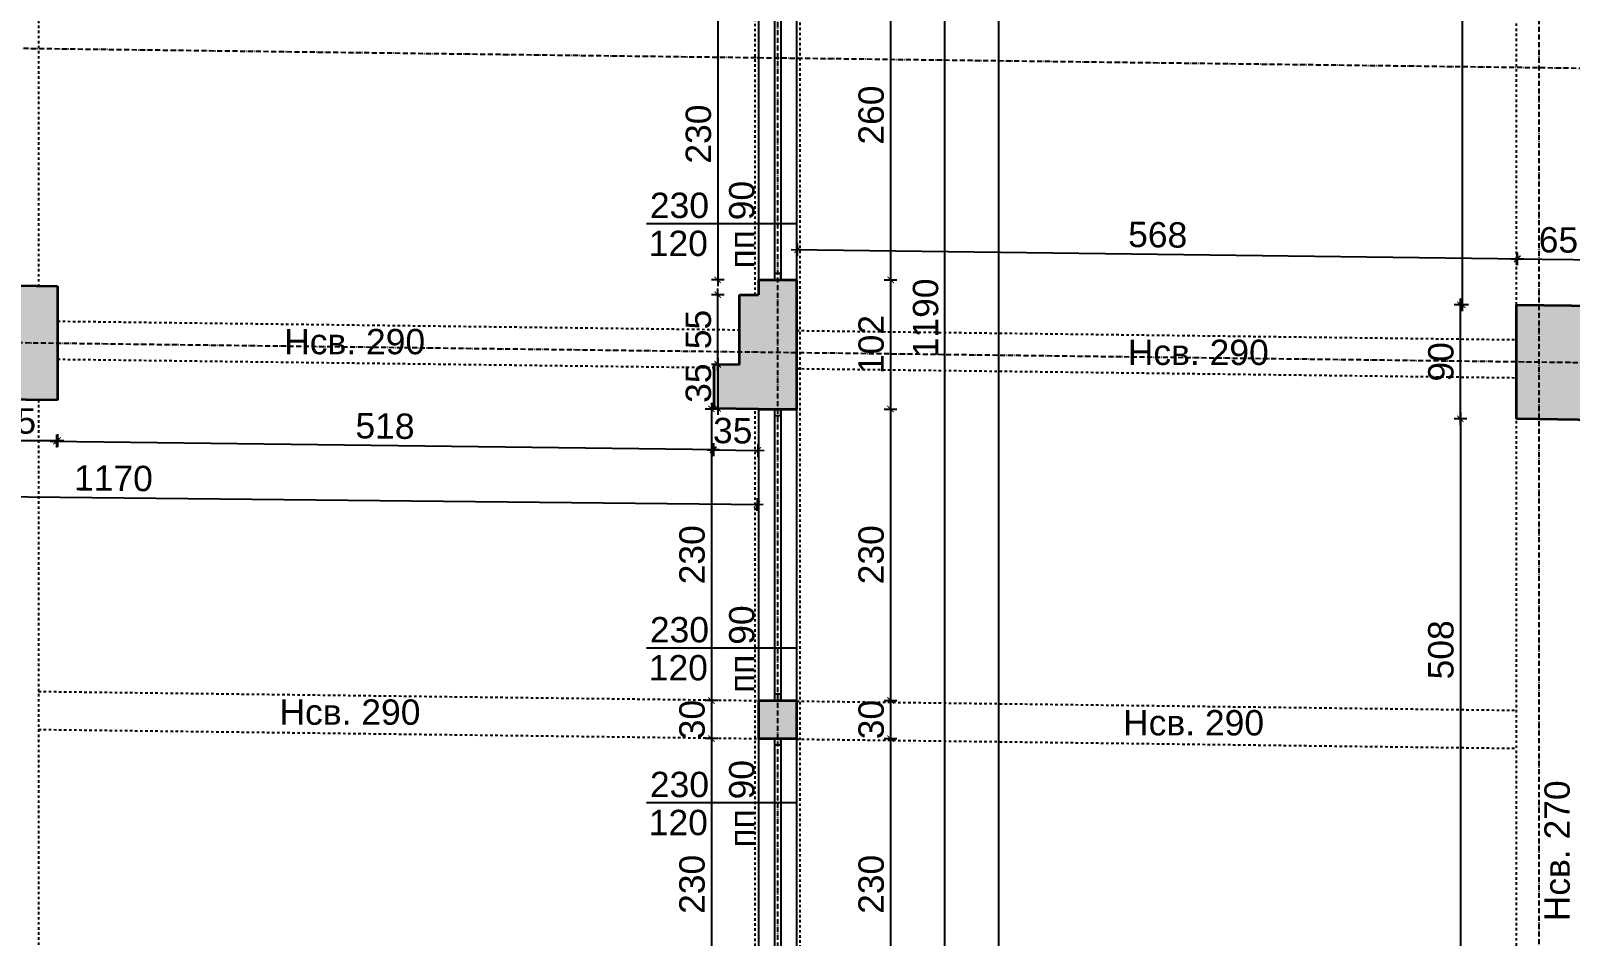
# Model space of a CAD drawing. Header units: inches. Extents: x -72385 to 39588, y -6525 to 66685.
# Drawn here: x -44743 to -43530, y 29345 to 30060 of the extents above; entities that cross this region are included whole.
import ezdxf

# ---------------------------------------------------------------- set-up
doc = ezdxf.new("R2010")
doc.units = ezdxf.units.IN
doc.header["$MEASUREMENT"] = 0
doc.linetypes.add('DashDot', pattern=[0.6, 0.4, -0.1, 0, -0.1])
doc.linetypes.add('Hidden', pattern=[0.4, 0.2, -0.2])
for name, color, linetype, lineweight in [('Изгледни линии', 253, 'Continuous', 25), ('Линия на разрез', 252, 'DashDot', 25), ('Надписи Hсв', 252, 'Continuous', 25), ('Надписи коти вътрешни', 252, 'Continuous', 25), ('Надписи прозорци', 252, 'Continuous', 25), ('Оси', 252, 'DashDot', 25), ('Прозорци', 251, 'Continuous', 25), ('Пунктир', 253, 'Hidden', 25), ('Разрезни линии', 7, 'Continuous', 35), ('Щрих стени', 254, 'Continuous', 25)]:
    doc.layers.add(name, color=color, linetype=linetype, lineweight=lineweight)
doc.styles.add('Arial Regular', font='arial.ttf')
doc.styles.get("Standard").update_dxf_attribs({"font": 'arial.ttf'})
doc.dimstyles.new('Annotative', dxfattribs={"dimscale": 0, "dimtxt": 20, "dimasz": 5, "dimexe": 5, "dimexo": 5, "dimgap": 5, "dimtad": 1, "dimdec": 0, "dimzin": 0, "dimdsep": 46, "dimtxsty": 'Standard', "dimblk": 'ARCHTICK', "dimcen": 5, "dimdle": 5, "dimadec": 0, "dimazin": 0, "dimtfac": 1, "dimtdec": 0, "dimtofl": 0, "dimtmove": 0, "dimatfit": 3, "dimldrblk": 'ARCHTICK', "dimfxl": 5, "dimfxlon": 1, "dimtolj": 1, "dimtzin": 0, "dimarcsym": 1})

# ---------------------------------------------------------------- blocks, each defined once
blk = doc.blocks.new('_ArchTick')
at = {"color": 0, "linetype": 'ByBlock', "const_width": 0.15}
blk.add_lwpolyline([(-0.5, -0.5), (0.5, 0.5)], dxfattribs=at)
blk = doc.blocks.new('*D297')
at = {"layer": 'Defpoints', "color": 0, "ltscale": 50, "transparency": 16777216}
for p in [(-44787.3, 29769.2), (-44722.3, 29768.4), (-44722.3, 29736.6)]:
    blk.add_point(p, dxfattribs=at)
at = {"layer": 'Надписи коти вътрешни', "color": 0, "lineweight": -2, "ltscale": 50, "transparency": 16777216}
for p, q in [((-44792.3, 29736.6), (-44717.3, 29736.6)), ((-44787.3, 29741.6), (-44787.3, 29731.6)), ((-44722.3, 29741.6), (-44722.3, 29731.6))]:
    blk.add_line(p, q, dxfattribs=at)
at = {"layer": 'Надписи коти вътрешни', "color": 0, "lineweight": -2, "ltscale": 50, "transparency": 16777216, "xscale": 5, "yscale": 5, "zscale": 5, "rotation": 180}
blk.add_blockref('_ArchTick', (-44787.3, 29736.6), dxfattribs=at)
at = {"layer": 'Надписи коти вътрешни', "color": 0, "lineweight": -2, "ltscale": 50, "transparency": 16777216, "xscale": 5, "yscale": 5, "zscale": 5}
blk.add_blockref('_ArchTick', (-44722.3, 29736.6), dxfattribs=at)
at = {"layer": 'Надписи коти вътрешни', "color": 0, "ltscale": 50, "transparency": 16777216, "insert": (-44754.8, 29751.8), "char_height": 20, "attachment_point": 5}
blk.add_mtext('\\A1;65', dxfattribs=at)
blk = doc.blocks.new('*D298')
at = {"layer": 'Defpoints', "color": 0, "ltscale": 50, "transparency": 16777216}
for p in [(-44722.3, 29800.7), (-44204.8, 29794.1), (-44205.7, 29729.4)]:
    blk.add_point(p, dxfattribs=at)
at = {"layer": 'Надписи коти вътрешни', "color": 0, "lineweight": -2, "ltscale": 50, "transparency": 16777216}
for p, q in [((-44728.2, 29736.1), (-44200.7, 29729.4)), ((-44723.1, 29741), (-44723.2, 29731)), ((-44205.6, 29734.4), (-44205.7, 29724.4))]:
    blk.add_line(p, q, dxfattribs=at)
at = {"layer": 'Надписи коти вътрешни', "color": 0, "lineweight": -2, "ltscale": 50, "transparency": 16777216, "xscale": 5, "yscale": 5, "zscale": 5}
for p, rotation in [((-44723.2, 29736), 179.2706286525476), ((-44205.7, 29729.4), 359.2706286525476)]:
    blk.add_blockref('_ArchTick', p, dxfattribs=dict(at, rotation=rotation))
at = {"layer": 'Надписи коти вътрешни', "color": 0, "ltscale": 50, "transparency": 16777216, "insert": (-44464.2, 29747.9), "char_height": 20, "attachment_point": 5, "rotation": 359.2706}
blk.add_mtext('\\A1;518', dxfattribs=at)
blk = doc.blocks.new('*D299')
at = {"layer": 'Defpoints', "color": 0, "ltscale": 50, "transparency": 16777216}
for p in [(-44204.8, 29761.8), (-44169.8, 29761.4), (-44170.3, 29728.8)]:
    blk.add_point(p, dxfattribs=at)
at = {"layer": 'Надписи коти вътрешни', "color": 0, "lineweight": -2, "ltscale": 50, "transparency": 16777216}
for p, q in [((-44205.2, 29734.2), (-44205.3, 29724.2)), ((-44170.2, 29733.8), (-44170.3, 29723.8)), ((-44210.3, 29729.3), (-44165.3, 29728.7))]:
    blk.add_line(p, q, dxfattribs=at)
at = {"layer": 'Надписи коти вътрешни', "color": 0, "lineweight": -2, "ltscale": 50, "transparency": 16777216, "xscale": 5, "yscale": 5, "zscale": 5}
for p, rotation in [((-44205.3, 29729.2), 179.2706286525465), ((-44170.3, 29728.8), 359.2706286525466)]:
    blk.add_blockref('_ArchTick', p, dxfattribs=dict(at, rotation=rotation))
at = {"layer": 'Надписи коти вътрешни', "color": 0, "ltscale": 50, "transparency": 16777216, "insert": (-44190.1, 29744.2), "char_height": 20, "attachment_point": 5, "rotation": 359.2706}
blk.add_mtext('\\A1;35', dxfattribs=at)
blk = doc.blocks.new('*D309')
at = {"layer": 'Defpoints', "color": 0, "ltscale": 50, "transparency": 16777216}
for p in [(-44169.8, 30093.3), (-44201.9, 29863.3), (-44169.8, 29863.3)]:
    blk.add_point(p, dxfattribs=at)
at = {"layer": 'Надписи коти вътрешни', "color": 0, "lineweight": -2, "ltscale": 50, "transparency": 16777216}
for p, q in [((-44201.9, 30098.3), (-44201.9, 29858.3)), ((-44196.9, 30093.3), (-44206.9, 30093.3)), ((-44196.9, 29863.3), (-44206.9, 29863.3))]:
    blk.add_line(p, q, dxfattribs=at)
at = {"layer": 'Надписи коти вътрешни', "color": 0, "lineweight": -2, "ltscale": 50, "transparency": 16777216, "xscale": 5, "yscale": 5, "zscale": 5}
for p, rotation in [((-44201.9, 30093.3), 90), ((-44201.9, 29863.3), 270)]:
    blk.add_blockref('_ArchTick', p, dxfattribs=dict(at, rotation=rotation))
at = {"layer": 'Надписи коти вътрешни', "color": 0, "ltscale": 50, "transparency": 16777216, "insert": (-44217.1, 29978.3), "char_height": 20, "attachment_point": 5, "rotation": 90}
blk.add_mtext('\\A1;230', dxfattribs=at)
blk = doc.blocks.new('*D310')
at = {"layer": 'Defpoints', "color": 0, "ltscale": 50, "transparency": 16777216}
for p in [(-44201.9, 29851.6), (-44184.8, 29851.6), (-44184.8, 29796.5)]:
    blk.add_point(p, dxfattribs=at)
at = {"layer": 'Надписи коти вътрешни', "color": 0, "lineweight": -2, "ltscale": 50, "transparency": 16777216}
for p, q in [((-44201.9, 29791.5), (-44201.9, 29856.6)), ((-44196.9, 29851.6), (-44206.9, 29851.6)), ((-44196.9, 29796.5), (-44206.9, 29796.5))]:
    blk.add_line(p, q, dxfattribs=at)
at = {"layer": 'Надписи коти вътрешни', "color": 0, "lineweight": -2, "ltscale": 50, "transparency": 16777216, "xscale": 5, "yscale": 5, "zscale": 5}
for p, rotation in [((-44201.9, 29851.6), 90), ((-44201.9, 29796.5), 270)]:
    blk.add_blockref('_ArchTick', p, dxfattribs=dict(at, rotation=rotation))
at = {"layer": 'Надписи коти вътрешни', "color": 0, "ltscale": 50, "transparency": 16777216, "insert": (-44217.1, 29824.1), "char_height": 20, "attachment_point": 5, "rotation": 90}
blk.add_mtext('\\A1;55', dxfattribs=at)
blk = doc.blocks.new('*D311')
at = {"layer": 'Defpoints', "color": 0, "ltscale": 50, "transparency": 16777216}
for p in [(-44204.8, 29796.8), (-44204.8, 29761.8), (-44201.9, 29761.8)]:
    blk.add_point(p, dxfattribs=at)
at = {"layer": 'Надписи коти вътрешни', "color": 0, "lineweight": -2, "ltscale": 50, "transparency": 16777216}
for p, q in [((-44201.9, 29801.8), (-44201.9, 29756.8)), ((-44201.9, 29796.8), (-44196.9, 29796.8)), ((-44201.9, 29761.8), (-44196.9, 29761.8))]:
    blk.add_line(p, q, dxfattribs=at)
at = {"layer": 'Надписи коти вътрешни', "color": 0, "lineweight": -2, "ltscale": 50, "transparency": 16777216, "xscale": 5, "yscale": 5, "zscale": 5}
for p, rotation in [((-44201.9, 29796.8), 90), ((-44201.9, 29761.8), 270)]:
    blk.add_blockref('_ArchTick', p, dxfattribs=dict(at, rotation=rotation))
at = {"layer": 'Надписи коти вътрешни', "color": 0, "ltscale": 50, "transparency": 16777216, "insert": (-44217.1, 29781.8), "char_height": 20, "attachment_point": 5, "rotation": 90}
blk.add_mtext('\\A1;35', dxfattribs=at)
blk = doc.blocks.new('*D3997')
at = {"layer": 'Defpoints', "color": 0, "ltscale": 50, "transparency": 16777216}
for p in [(-44169.8, 29761.4), (-44206.9, 29531.4), (-44169.8, 29531.4)]:
    blk.add_point(p, dxfattribs=at)
at = {"layer": 'Надписи коти вътрешни', "color": 0, "lineweight": -2, "ltscale": 50, "transparency": 16777216}
for p, q in [((-44201.9, 29761.4), (-44211.9, 29761.4)), ((-44206.9, 29766.4), (-44206.9, 29526.4)), ((-44201.9, 29531.4), (-44211.9, 29531.4))]:
    blk.add_line(p, q, dxfattribs=at)
at = {"layer": 'Надписи коти вътрешни', "color": 0, "lineweight": -2, "ltscale": 50, "transparency": 16777216, "xscale": 5, "yscale": 5, "zscale": 5}
for p, rotation in [((-44206.9, 29761.4), 90), ((-44206.9, 29531.4), 270)]:
    blk.add_blockref('_ArchTick', p, dxfattribs=dict(at, rotation=rotation))
at = {"layer": 'Надписи коти вътрешни', "color": 0, "ltscale": 50, "transparency": 16777216, "insert": (-44222.1, 29646.4), "char_height": 20, "attachment_point": 5, "rotation": 90}
blk.add_mtext('\\A1;230', dxfattribs=at)
blk = doc.blocks.new('*D312')
at = {"layer": 'Defpoints', "color": 0, "ltscale": 50, "transparency": 16777216}
for p in [(-44169.8, 29531.4), (-44206.9, 29501.4), (-44169.8, 29501.4)]:
    blk.add_point(p, dxfattribs=at)
at = {"layer": 'Надписи коти вътрешни', "color": 0, "lineweight": -2, "ltscale": 50, "transparency": 16777216}
for p, q in [((-44201.9, 29531.4), (-44211.9, 29531.4)), ((-44206.9, 29536.4), (-44206.9, 29496.4)), ((-44201.9, 29501.4), (-44211.9, 29501.4))]:
    blk.add_line(p, q, dxfattribs=at)
at = {"layer": 'Надписи коти вътрешни', "color": 0, "lineweight": -2, "ltscale": 50, "transparency": 16777216, "xscale": 5, "yscale": 5, "zscale": 5}
for p, rotation in [((-44206.9, 29531.4), 90), ((-44206.9, 29501.4), 270)]:
    blk.add_blockref('_ArchTick', p, dxfattribs=dict(at, rotation=rotation))
at = {"layer": 'Надписи коти вътрешни', "color": 0, "ltscale": 50, "transparency": 16777216, "insert": (-44222.1, 29516.4), "char_height": 20, "attachment_point": 5, "rotation": 90}
blk.add_mtext('\\A1;30', dxfattribs=at)
blk = doc.blocks.new('*D313')
at = {"layer": 'Defpoints', "color": 0, "ltscale": 50, "transparency": 16777216}
for p in [(-44169.8, 29501.4), (-44206.9, 29271.4), (-44169.8, 29271.4)]:
    blk.add_point(p, dxfattribs=at)
at = {"layer": 'Надписи коти вътрешни', "color": 0, "lineweight": -2, "ltscale": 50, "transparency": 16777216}
for p, q in [((-44201.9, 29501.4), (-44211.9, 29501.4)), ((-44206.9, 29506.4), (-44206.9, 29266.4)), ((-44201.9, 29271.4), (-44211.9, 29271.4))]:
    blk.add_line(p, q, dxfattribs=at)
at = {"layer": 'Надписи коти вътрешни', "color": 0, "lineweight": -2, "ltscale": 50, "transparency": 16777216, "xscale": 5, "yscale": 5, "zscale": 5}
for p, rotation in [((-44206.9, 29501.4), 90), ((-44206.9, 29271.4), 270)]:
    blk.add_blockref('_ArchTick', p, dxfattribs=dict(at, rotation=rotation))
at = {"layer": 'Надписи коти вътрешни', "color": 0, "ltscale": 50, "transparency": 16777216, "insert": (-44222.1, 29386.4), "char_height": 20, "attachment_point": 5, "rotation": 90}
blk.add_mtext('\\A1;230', dxfattribs=at)
blk = doc.blocks.new('*D318')
at = {"layer": 'Defpoints', "color": 0, "ltscale": 50, "transparency": 16777216}
for p in [(-44110.3, 30123.3), (-44110.3, 29863.3), (-44065.7, 29863.3)]:
    blk.add_point(p, dxfattribs=at)
at = {"layer": 'Надписи коти вътрешни', "color": 0, "lineweight": -2, "ltscale": 50, "transparency": 16777216}
for p, q in [((-44070.7, 30123.3), (-44060.7, 30123.3)), ((-44065.7, 30128.3), (-44065.7, 29858.3)), ((-44070.7, 29863.3), (-44060.7, 29863.3))]:
    blk.add_line(p, q, dxfattribs=at)
at = {"layer": 'Надписи коти вътрешни', "color": 0, "lineweight": -2, "ltscale": 50, "transparency": 16777216, "xscale": 5, "yscale": 5, "zscale": 5}
for p, rotation in [((-44065.7, 30123.3), 90), ((-44065.7, 29863.3), 270)]:
    blk.add_blockref('_ArchTick', p, dxfattribs=dict(at, rotation=rotation))
at = {"layer": 'Надписи коти вътрешни', "color": 0, "ltscale": 50, "transparency": 16777216, "insert": (-44080.9, 29993.3), "char_height": 20, "attachment_point": 5, "rotation": 90}
blk.add_mtext('\\A1;260', dxfattribs=at)
blk = doc.blocks.new('*D319')
at = {"layer": 'Defpoints', "color": 0, "ltscale": 50, "transparency": 16777216}
for p in [(-44110.3, 29863.3), (-44110.3, 29761.4), (-44065.7, 29761.4)]:
    blk.add_point(p, dxfattribs=at)
at = {"layer": 'Надписи коти вътрешни', "color": 0, "lineweight": -2, "ltscale": 50, "transparency": 16777216}
for p, q in [((-44065.7, 29868.3), (-44065.7, 29756.4)), ((-44070.7, 29863.3), (-44060.7, 29863.3)), ((-44070.7, 29761.4), (-44060.7, 29761.4))]:
    blk.add_line(p, q, dxfattribs=at)
at = {"layer": 'Надписи коти вътрешни', "color": 0, "lineweight": -2, "ltscale": 50, "transparency": 16777216, "xscale": 5, "yscale": 5, "zscale": 5}
for p, rotation in [((-44065.7, 29863.3), 90), ((-44065.7, 29761.4), 270)]:
    blk.add_blockref('_ArchTick', p, dxfattribs=dict(at, rotation=rotation))
at = {"layer": 'Надписи коти вътрешни', "color": 0, "ltscale": 50, "transparency": 16777216, "insert": (-44080.9, 29812.3), "char_height": 20, "attachment_point": 5, "rotation": 90}
blk.add_mtext('\\A1;102', dxfattribs=at)
blk = doc.blocks.new('*D320')
at = {"layer": 'Defpoints', "color": 0, "ltscale": 50, "transparency": 16777216}
for p in [(-44110.3, 29761.4), (-44110.3, 29531.4), (-44065.7, 29531.4)]:
    blk.add_point(p, dxfattribs=at)
at = {"layer": 'Надписи коти вътрешни', "color": 0, "lineweight": -2, "ltscale": 50, "transparency": 16777216}
for p, q in [((-44070.7, 29761.4), (-44060.7, 29761.4)), ((-44065.7, 29766.4), (-44065.7, 29526.4)), ((-44070.7, 29531.4), (-44060.7, 29531.4))]:
    blk.add_line(p, q, dxfattribs=at)
at = {"layer": 'Надписи коти вътрешни', "color": 0, "lineweight": -2, "ltscale": 50, "transparency": 16777216, "xscale": 5, "yscale": 5, "zscale": 5}
for p, rotation in [((-44065.7, 29761.4), 90), ((-44065.7, 29531.4), 270)]:
    blk.add_blockref('_ArchTick', p, dxfattribs=dict(at, rotation=rotation))
at = {"layer": 'Надписи коти вътрешни', "color": 0, "ltscale": 50, "transparency": 16777216, "insert": (-44080.9, 29646.4), "char_height": 20, "attachment_point": 5, "rotation": 90}
blk.add_mtext('\\A1;230', dxfattribs=at)
blk = doc.blocks.new('*D8155')
at = {"layer": 'Defpoints', "color": 0, "ltscale": 50, "transparency": 16777216}
for p in [(-44139.8, 29531.4), (-44139.8, 29501.4), (-44065.7, 29501.4)]:
    blk.add_point(p, dxfattribs=at)
at = {"layer": 'Надписи коти вътрешни', "color": 0, "lineweight": -2, "ltscale": 50, "transparency": 16777216}
for p, q in [((-44070.7, 29531.4), (-44060.7, 29531.4)), ((-44065.7, 29536.4), (-44065.7, 29496.4)), ((-44070.7, 29501.4), (-44060.7, 29501.4))]:
    blk.add_line(p, q, dxfattribs=at)
at = {"layer": 'Надписи коти вътрешни', "color": 0, "lineweight": -2, "ltscale": 50, "transparency": 16777216, "xscale": 5, "yscale": 5, "zscale": 5}
for p, rotation in [((-44065.7, 29531.4), 90), ((-44065.7, 29501.4), 270)]:
    blk.add_blockref('_ArchTick', p, dxfattribs=dict(at, rotation=rotation))
at = {"layer": 'Надписи коти вътрешни', "color": 0, "ltscale": 50, "transparency": 16777216, "insert": (-44080.9, 29516.4), "char_height": 20, "attachment_point": 5, "rotation": 90}
blk.add_mtext('\\A1;30', dxfattribs=at)
blk = doc.blocks.new('*D4344')
at = {"layer": 'Defpoints', "color": 0, "ltscale": 50, "transparency": 16777216}
for p in [(-44139.8, 29501.4), (-44139.8, 29271.4), (-44065.7, 29271.4)]:
    blk.add_point(p, dxfattribs=at)
at = {"layer": 'Надписи коти вътрешни', "color": 0, "lineweight": -2, "ltscale": 50, "transparency": 16777216}
for p, q in [((-44070.7, 29501.4), (-44060.7, 29501.4)), ((-44065.7, 29506.4), (-44065.7, 29266.4)), ((-44070.7, 29271.4), (-44060.7, 29271.4))]:
    blk.add_line(p, q, dxfattribs=at)
at = {"layer": 'Надписи коти вътрешни', "color": 0, "lineweight": -2, "ltscale": 50, "transparency": 16777216, "xscale": 5, "yscale": 5, "zscale": 5}
for p, rotation in [((-44065.7, 29501.4), 90), ((-44065.7, 29271.4), 270)]:
    blk.add_blockref('_ArchTick', p, dxfattribs=dict(at, rotation=rotation))
at = {"layer": 'Надписи коти вътрешни', "color": 0, "ltscale": 50, "transparency": 16777216, "insert": (-44080.9, 29386.4), "char_height": 20, "attachment_point": 5, "rotation": 90}
blk.add_mtext('\\A1;230', dxfattribs=at)
blk = doc.blocks.new('*D8147')
at = {"layer": 'Defpoints', "color": 0, "ltscale": 50, "transparency": 16777216}
for p in [(-45339.8, 29808.6), (-44169.8, 29796.4), (-44171, 29686.2)]:
    blk.add_point(p, dxfattribs=at)
at = {"layer": 'Надписи коти вътрешни', "color": 0, "lineweight": -2, "ltscale": 50, "transparency": 16777216}
for p, q in [((-45346, 29698.4), (-44166, 29686.1)), ((-45340.9, 29703.4), (-45341, 29693.4)), ((-44170.9, 29691.2), (-44171, 29681.2))]:
    blk.add_line(p, q, dxfattribs=at)
at = {"layer": 'Надписи коти вътрешни', "color": 0, "lineweight": -2, "ltscale": 50, "transparency": 16777216, "xscale": 5, "yscale": 5, "zscale": 5}
for p, rotation in [((-45341, 29698.4), 179.4024586582276), ((-44171, 29686.2), 359.4024586582276)]:
    blk.add_blockref('_ArchTick', p, dxfattribs=dict(at, rotation=rotation))
at = {"layer": 'Надписи коти вътрешни', "color": 0, "ltscale": 50, "transparency": 16777216, "insert": (-44678.3, 29706.7), "char_height": 20, "attachment_point": 5, "rotation": 359.4025}
blk.add_mtext('\\A1;1170', dxfattribs=at)
blk = doc.blocks.new('*D8162')
at = {"layer": 'Defpoints', "color": 0, "ltscale": 50, "transparency": 16777216}
for p in [(-43572.3, 30361.1), (-43615.1, 29843.6), (-43572.3, 29843.6)]:
    blk.add_point(p, dxfattribs=at)
at = {"layer": 'Надписи коти вътрешни', "color": 0, "lineweight": -2, "ltscale": 50, "transparency": 16777216}
for p, q in [((-43615.1, 30366.1), (-43615.1, 29838.6)), ((-43610.1, 30361.1), (-43620.1, 30361.1)), ((-43610.1, 29843.6), (-43620.1, 29843.6))]:
    blk.add_line(p, q, dxfattribs=at)
at = {"layer": 'Надписи коти вътрешни', "color": 0, "lineweight": -2, "ltscale": 50, "transparency": 16777216, "xscale": 5, "yscale": 5, "zscale": 5}
for p, rotation in [((-43615.1, 30361.1), 90), ((-43615.1, 29843.6), 270)]:
    blk.add_blockref('_ArchTick', p, dxfattribs=dict(at, rotation=rotation))
at = {"layer": 'Надписи коти вътрешни', "color": 0, "ltscale": 50, "transparency": 16777216, "insert": (-43630.3, 30157.5), "char_height": 20, "attachment_point": 5, "rotation": 90}
blk.add_mtext('\\A1;518', dxfattribs=at)
blk = doc.blocks.new('*D8156')
at = {"layer": 'Defpoints', "color": 0, "ltscale": 50, "transparency": 16777216}
for p in [(-43572.3, 29753.6), (-43616.5, 29246), (-43572.3, 29246)]:
    blk.add_point(p, dxfattribs=at)
at = {"layer": 'Надписи коти вътрешни', "color": 0, "lineweight": -2, "ltscale": 50, "transparency": 16777216}
for p, q in [((-43616.5, 29758.6), (-43616.5, 29241)), ((-43611.5, 29753.6), (-43621.5, 29753.6)), ((-43611.5, 29246), (-43621.5, 29246))]:
    blk.add_line(p, q, dxfattribs=at)
at = {"layer": 'Надписи коти вътрешни', "color": 0, "lineweight": -2, "ltscale": 50, "transparency": 16777216, "xscale": 5, "yscale": 5, "zscale": 5}
for p, rotation in [((-43616.5, 29753.6), 90), ((-43616.5, 29246), 270)]:
    blk.add_blockref('_ArchTick', p, dxfattribs=dict(at, rotation=rotation))
at = {"layer": 'Надписи коти вътрешни', "color": 0, "ltscale": 50, "transparency": 16777216, "insert": (-43631.8, 29571.4), "char_height": 20, "attachment_point": 5, "rotation": 90}
blk.add_mtext('\\A1;508', dxfattribs=at)
blk = doc.blocks.new('*D8154')
at = {"layer": 'Defpoints', "color": 0, "ltscale": 50, "transparency": 16777216}
for p in [(-44067.7, 30972.9), (-43980.3, 30972.9), (-44071.2, 29237.8)]:
    blk.add_point(p, dxfattribs=at)
at = {"layer": 'Надписи коти вътрешни', "color": 0, "lineweight": -2, "ltscale": 50, "transparency": 16777216}
for p, q in [((-43985.3, 30972.9), (-43975.3, 30972.9)), ((-43980.3, 29232.8), (-43980.3, 30977.9)), ((-43985.3, 29237.8), (-43975.3, 29237.8))]:
    blk.add_line(p, q, dxfattribs=at)
at = {"layer": 'Надписи коти вътрешни', "color": 0, "lineweight": -2, "ltscale": 50, "transparency": 16777216, "xscale": 5, "yscale": 5, "zscale": 5}
for p, rotation in [((-43980.3, 30972.9), 90), ((-43980.3, 29237.8), 270)]:
    blk.add_blockref('_ArchTick', p, dxfattribs=dict(at, rotation=rotation))
at = {"layer": 'Надписи коти вътрешни', "color": 0, "ltscale": 50, "transparency": 16777216, "insert": (-43995.5, 30160.9), "char_height": 20, "attachment_point": 5, "rotation": 90}
blk.add_mtext('\\A1;1735', dxfattribs=at)
blk = doc.blocks.new('*D3965')
at = {"layer": 'Defpoints', "color": 0, "ltscale": 50, "transparency": 16777216}
for p in [(-44137.3, 30428.3), (-44022.8, 30428.3), (-44137.3, 29238.2)]:
    blk.add_point(p, dxfattribs=at)
at = {"layer": 'Надписи коти вътрешни', "color": 0, "lineweight": -2, "ltscale": 50, "transparency": 16777216}
for p, q in [((-44027.8, 30428.3), (-44017.8, 30428.3)), ((-44022.8, 29233.2), (-44022.8, 30433.3)), ((-44027.8, 29238.2), (-44017.8, 29238.2))]:
    blk.add_line(p, q, dxfattribs=at)
at = {"layer": 'Надписи коти вътрешни', "color": 0, "lineweight": -2, "ltscale": 50, "transparency": 16777216, "xscale": 5, "yscale": 5, "zscale": 5}
for p, rotation in [((-44022.8, 30428.3), 90), ((-44022.8, 29238.2), 270)]:
    blk.add_blockref('_ArchTick', p, dxfattribs=dict(at, rotation=rotation))
at = {"layer": 'Надписи коти вътрешни', "color": 0, "ltscale": 50, "transparency": 16777216, "insert": (-44038, 29833.3), "char_height": 20, "attachment_point": 5, "rotation": 90}
blk.add_mtext('\\A1;1190', dxfattribs=at)
blk = doc.blocks.new('*D916')
at = {"layer": 'Defpoints', "color": 0, "ltscale": 50, "transparency": 16777216}
for p in [(-43616.5, 29843.6), (-43572.3, 29843.6), (-43572.3, 29753.6)]:
    blk.add_point(p, dxfattribs=at)
at = {"layer": 'Надписи коти вътрешни', "color": 0, "lineweight": -2, "ltscale": 50, "transparency": 16777216}
for p, q in [((-43611.5, 29843.6), (-43621.5, 29843.6)), ((-43616.5, 29748.6), (-43616.5, 29848.6)), ((-43611.5, 29753.6), (-43621.5, 29753.6))]:
    blk.add_line(p, q, dxfattribs=at)
at = {"layer": 'Надписи коти вътрешни', "color": 0, "lineweight": -2, "ltscale": 50, "transparency": 16777216, "xscale": 5, "yscale": 5, "zscale": 5}
for p, rotation in [((-43616.5, 29843.6), 90), ((-43616.5, 29753.6), 270)]:
    blk.add_blockref('_ArchTick', p, dxfattribs=dict(at, rotation=rotation))
at = {"layer": 'Надписи коти вътрешни', "color": 0, "ltscale": 50, "transparency": 16777216, "insert": (-43631.8, 29798.6), "char_height": 20, "attachment_point": 5, "rotation": 90}
blk.add_mtext('\\A1;90', dxfattribs=at)
blk = doc.blocks.new('*D917')
at = {"layer": 'Defpoints', "color": 0, "ltscale": 50, "transparency": 16777216}
for p in [(-43571.5, 29879.9), (-44139.8, 29823.3), (-43572.3, 29816.1)]:
    blk.add_point(p, dxfattribs=at)
at = {"layer": 'Надписи коти вътрешни', "color": 0, "lineweight": -2, "ltscale": 50, "transparency": 16777216}
for p, q in [((-44139.1, 29882.2), (-44139, 29892.2)), ((-44144, 29887.2), (-43566.5, 29879.9)), ((-43571.6, 29874.9), (-43571.5, 29884.9))]:
    blk.add_line(p, q, dxfattribs=at)
at = {"layer": 'Надписи коти вътрешни', "color": 0, "lineweight": -2, "ltscale": 50, "transparency": 16777216, "xscale": 5, "yscale": 5, "zscale": 5}
for p, rotation in [((-44139, 29887.2), 179.2706286525567), ((-43571.5, 29879.9), 359.2706286525566)]:
    blk.add_blockref('_ArchTick', p, dxfattribs=dict(at, rotation=rotation))
at = {"layer": 'Надписи коти вътрешни', "color": 0, "ltscale": 50, "transparency": 16777216, "insert": (-43855.1, 29898.8), "char_height": 20, "attachment_point": 5, "rotation": 359.2706}
blk.add_mtext('\\A1;568', dxfattribs=at)
blk = doc.blocks.new('*D918')
at = {"layer": 'Defpoints', "color": 0, "ltscale": 50, "transparency": 16777216}
for p in [(-43506.9, 29879.1), (-43572.3, 29843.6), (-43507.3, 29842.7)]:
    blk.add_point(p, dxfattribs=at)
at = {"layer": 'Надписи коти вътрешни', "color": 0, "lineweight": -2, "ltscale": 50, "transparency": 16777216}
for p, q in [((-43576.9, 29880), (-43501.9, 29879)), ((-43571.9, 29874.9), (-43571.8, 29884.9)), ((-43506.9, 29874.1), (-43506.8, 29884.1))]:
    blk.add_line(p, q, dxfattribs=at)
at = {"layer": 'Надписи коти вътрешни', "color": 0, "lineweight": -2, "ltscale": 50, "transparency": 16777216, "xscale": 5, "yscale": 5, "zscale": 5}
for p, rotation in [((-43571.9, 29879.9), 179.2706286525463), ((-43506.9, 29879.1), 359.2706286525462)]:
    blk.add_blockref('_ArchTick', p, dxfattribs=dict(at, rotation=rotation))
at = {"layer": 'Надписи коти вътрешни', "color": 0, "ltscale": 50, "transparency": 16777216, "insert": (-43539.2, 29894.7), "char_height": 20, "attachment_point": 5, "rotation": 359.2706}
blk.add_mtext('\\A1;65', dxfattribs=at)

msp = doc.modelspace()

# ---------------------------------------------------------------- hatches: boundary and pattern name
at = {"layer": 'Щрих стени', "ltscale": 10}
h = msp.add_hatch(color=256, dxfattribs=at)
h.dxf.hatch_style = 1
h.paths.add_polyline_path([(-45774.4, 31044.2), (-45834.4, 31045), (-45834.8, 31010), (-45774.8, 31009.2)])
h.paths.add_polyline_path([(-45624.4, 31042.3), (-45684.4, 31043), (-45684.8, 31008.1), (-45672.3, 31007.9), (-45672.3, 30987.9), (-45637.3, 30987.4), (-45637.3, 31007.4), (-45624.8, 31007.3)])
h.paths.add_polyline_path([(-45474.4, 31040.4), (-45534.4, 31041.1), (-45534.8, 31006.1), (-45474.8, 31005.4)])
h.paths.add_polyline_path([(-45304.4, 31038.2), (-45384.4, 31039.2), (-45384.8, 31004.2), (-45372.3, 31004.1), (-45372.3, 30974.1), (-45369.8, 30974), (-45369.8, 30964), (-45339.8, 30964), (-45339.8, 30973.7), (-45337.3, 30973.6), (-45337.3, 31003.6), (-45304.8, 31003.2)])
h.paths.add_polyline_path([(-45189.5, 30441.7), (-45314.8, 30443.3), (-45314.8, 30468.3), (-45339.8, 30468.6), (-45339.8, 30514), (-45369.8, 30514), (-45369.8, 30444), (-45434.8, 30444.8), (-45434.8, 30414.8), (-45369.8, 30414), (-45369.8, 30264.5), (-45339.8, 30264.5), (-45339.8, 30413.6), (-45189.8, 30411.7)])
h.paths.add_polyline_path([(-45014.5, 30439.5), (-45039.8, 30439.8), (-45039.8, 30999.8), (-45004.8, 30999.4), (-45004.4, 31034.4), (-45104.4, 31035.7), (-45104.8, 31000.7), (-45069.8, 31000.2), (-45069.8, 30440.2), (-45089.5, 30440.4), (-45089.8, 30410.4), (-45014.8, 30409.5)])
h.paths.add_polyline_path([(-44696.1, 30435.4), (-44722.3, 30435.8), (-44722.3, 30465.8), (-44787.3, 30466.6), (-44787.3, 30436.6), (-44914.5, 30438.2), (-44914.8, 30408.2), (-44787.3, 30406.6), (-44787.3, 30376.6), (-44722.3, 30375.7), (-44722.3, 30405.7), (-44696.5, 30405.4)])
h.paths.add_polyline_path([(-44414.5, 30431.8), (-44439.8, 30432.2), (-44439.8, 30502.2), (-44469.8, 30502.2), (-44469.8, 30432.5), (-44496.1, 30432.9), (-44496.5, 30402.9), (-44414.8, 30401.8)])
h.paths.add_polyline_path([(-44139.8, 30428.3), (-44314.5, 30430.6), (-44314.8, 30400.6), (-44184.8, 30398.9), (-44184.8, 30363.9), (-44169.8, 30363.7), (-44169.8, 30353.3), (-44139.8, 30353.3)])
h.paths.add_polyline_path([(-44439.8, 30762.2), (-44469.8, 30762.2), (-44469.8, 30732.2), (-44439.8, 30732.2)])
h.paths.add_polyline_path([(-44404.4, 31026.8), (-44504.4, 31028), (-44504.8, 30993), (-44469.8, 30992.6), (-44469.8, 30992.2), (-44439.8, 30992.2), (-44404.8, 30991.8)])
h.paths.add_polyline_path([(-44704.4, 31030.6), (-44804.4, 31031.8), (-44804.8, 30996.8), (-44772.3, 30996.4), (-44772.3, 30966), (-44737.3, 30966), (-44737.3, 30996), (-44704.8, 30995.6)])
h.paths.add_polyline_path([(-44104.4, 31022.9), (-44204.4, 31024.2), (-44204.8, 30989.2), (-44172.3, 30988.8), (-44172.3, 30958.8), (-44137.3, 30958.3), (-44137.3, 30988.4), (-44104.8, 30987.9)])
h.paths.add_polyline_path([(-43804.4, 31019.1), (-43904.4, 31020.4), (-43904.8, 30985.4), (-43804.8, 30984.1)])
h.paths.add_polyline_path([(-43507.3, 30980.3), (-43474.8, 30979.9), (-43474.4, 31014.9), (-43604.4, 31016.6), (-43604.8, 30981.6), (-43572.3, 30981.2), (-43572.3, 30951.2), (-43539.8, 30950.7), (-43539.8, 30450.7), (-43572.3, 30451.1), (-43572.3, 30361.1), (-43507.3, 30360.3), (-43507.3, 30390.3), (-42957.3, 30383.3), (-42957.3, 30353.3), (-42892.3, 30352.5), (-42892.3, 30382.5), (-42357.3, 30375.6), (-42357.3, 30345.6), (-42292.3, 30344.8), (-42292.3, 30374.8), (-41757.3, 30368), (-41757.3, 30338), (-41739.8, 30337.8), (-41739.8, 30157.8), (-41709.8, 30157.8), (-41709.8, 30337.4), (-41692.3, 30337.2), (-41692.3, 30367.2), (-41649.8, 30366.6), (-41649.5, 30396.6), (-41692.3, 30397.2), (-41692.3, 30427.2), (-41707.3, 30427.4), (-41707.3, 30457.4), (-41742.3, 30457.8), (-41742.3, 30427.8), (-41782.3, 30428.3), (-41782.3, 30398.3), (-42292.3, 30404.8), (-42292.3, 30434.8), (-42357.3, 30435.6), (-42357.3, 30405.6), (-42892.3, 30412.5), (-42892.3, 30442.5), (-42982.3, 30443.6), (-42982.3, 30413.6), (-43507.3, 30420.3), (-43507.3, 30450.3), (-43509.8, 30450.3), (-43509.8, 30950.4), (-43507.3, 30950.3)])
h.paths.add_polyline_path([(-44139.8, 30123.3), (-44169.8, 30123.3), (-44169.8, 30093.3), (-44139.8, 30093.3)])
h.paths.add_polyline_path([(-44139.8, 29863.3), (-44169.8, 29863.3), (-44169.8, 29851.4), (-44184.8, 29851.6), (-44184.8, 29796.5), (-44204.8, 29796.8), (-44204.8, 29761.8), (-44169.8, 29761.4), (-44139.8, 29761.4)])
h.paths.add_polyline_path([(-44722.3, 29858.4), (-44787.3, 29859.2), (-44787.3, 29769.2), (-44722.3, 29768.4)])
h.paths.add_polyline_path([(-44139.8, 29531.4), (-44169.8, 29531.4), (-44169.8, 29501.4), (-44139.8, 29501.4)])
h.paths.add_polyline_path([(-44104.8, 29222.8), (-44137.3, 29223.2), (-44137.3, 29253.2), (-44139.8, 29253.2), (-44139.8, 29271.4), (-44169.8, 29271.4), (-44169.8, 29253.6), (-44172.3, 29253.7), (-44172.3, 29223.7), (-44204.8, 29224.1), (-44205.3, 29189.1), (-44105.3, 29187.8)])
h.paths.add_polyline_path([(-44404.8, 29226.6), (-44504.8, 29227.9), (-44505.3, 29192.9), (-44405.3, 29191.6)])
h.paths.add_polyline_path([(-44704.8, 29230.4), (-44737.3, 29230.8), (-44737.3, 29260.8), (-44772.3, 29261.3), (-44772.3, 29231.3), (-44804.8, 29231.7), (-44805.3, 29196.7), (-44705.3, 29195.4)])
h.paths.add_polyline_path([(-45004.8, 29234.3), (-45104.8, 29235.5), (-45105.3, 29200.5), (-45005.3, 29199.3)])
h = msp.add_hatch(color=256, dxfattribs=at)
h.dxf.hatch_style = 1
h.paths.add_polyline_path([(-43804.8, 29219), (-43904.8, 29220.2), (-43905.3, 29185.3), (-43805.3, 29184)])
h.paths.add_polyline_path([(-43474.8, 29214.8), (-43507.3, 29215.2), (-43507.3, 29245.2), (-43572.3, 29246), (-43572.3, 29216), (-43604.8, 29216.4), (-43605.3, 29181.4), (-43475.3, 29179.8)])
h.paths.add_polyline_path([(-43174.8, 29211), (-43274.8, 29212.2), (-43275.3, 29177.2), (-43175.3, 29176)])
h.paths.add_polyline_path([(-42874.8, 29207.1), (-42907.3, 29207.5), (-42907.3, 29237.6), (-42942.3, 29238), (-42942.3, 29208), (-42974.8, 29208.4), (-42975.3, 29173.4), (-42875.3, 29172.1)])
h.paths.add_polyline_path([(-42892.3, 29835.1), (-42957.3, 29835.9), (-42957.3, 29785.9), (-42982.3, 29786.2), (-42982.3, 29746.2), (-42892.3, 29745.1)])
h.paths.add_polyline_path([(-43507.3, 29842.7), (-43572.3, 29843.6), (-43572.3, 29753.6), (-43507.3, 29752.7)])
h.paths.add_polyline_path([(-42292.3, 29827.5), (-42357.3, 29828.3), (-42357.3, 29738.3), (-42292.3, 29737.5)])
h.paths.add_polyline_path([(-42574.8, 29203.3), (-42674.8, 29204.6), (-42675.3, 29169.6), (-42575.3, 29168.3)])
h.paths.add_polyline_path([(-42274.8, 29199.5), (-42307.3, 29199.9), (-42307.3, 29229.9), (-42342.3, 29230.4), (-42342.3, 29200.4), (-42374.8, 29200.8), (-42375.3, 29165.8), (-42275.3, 29164.5)])
h.paths.add_polyline_path([(-41974.8, 29195.7), (-42074.8, 29197), (-42075.3, 29162), (-41975.3, 29160.7)])
h.paths.add_polyline_path([(-41674.8, 29191.9), (-41707.3, 29192.3), (-41707.3, 29222.3), (-41709.8, 29222.3), (-41709.8, 29470), (-41669.8, 29469.5), (-41669.5, 29499.5), (-41709.8, 29500), (-41709.8, 29730), (-41692.3, 29729.8), (-41692.3, 29819.8), (-41709.8, 29820), (-41709.8, 29997.8), (-41739.8, 29997.8), (-41739.8, 29820.4), (-41757.3, 29820.6), (-41757.3, 29770.6), (-41782.3, 29771), (-41782.3, 29731), (-41739.8, 29730.4), (-41739.8, 29222.7), (-41742.3, 29192.7), (-41774.8, 29193.1), (-41775.3, 29158.1), (-41675.3, 29156.9)])

# ---------------------------------------------------------------- linework, layer by layer
at = {"layer": 'Изгледни линии', "ltscale": 50}
for p, q in [((-44169.8, 30093.3), (-44169.8, 29863.3)), ((-44139.8, 30093.3), (-44139.8, 29863.3)), ((-44169.8, 29761.4), (-44169.8, 29531.4)), ((-44139.8, 29761.4), (-44139.8, 29531.4)), ((-44169.8, 29501.4), (-44169.8, 29271.4)), ((-44139.8, 29501.4), (-44139.8, 29271.4))]:
    msp.add_line(p, q, dxfattribs=at)
at = {"layer": 'Линия на разрез', "ltscale": 10}
msp.add_lwpolyline([(-52477.2, 30144.4), (-41314.8, 30002.3), (-41314.8, 29502.3), (-40057.7, 29486.3), (-40057.1, 29536.3)], dxfattribs=at)
at = {"layer": 'Надписи прозорци', "ltscale": 50}
for p, q in [((-44139.8, 29907.6), (-44258, 29907.6)), ((-44139.8, 29572.7), (-44258, 29572.7)), ((-44139.8, 29450.7), (-44258, 29450.7))]:
    msp.add_line(p, q, dxfattribs=at)
at = {"layer": 'Оси', "ltscale": 10}
msp.add_line((-44154.8, 31506.1), (-44154.8, 28705.9), dxfattribs=at)
for points in [[(-43574.8, 31498.7), (-43574.9, 31478.5), (-43554.8, 31478.2), (-43554.8, 28718.5), (-43574.8, 28718.8), (-43574.8, 28698.5)], [(-39839.8, 29751), (-51384.8, 29898), (-51384.8, 30028), (-52799.8, 30046)]]:
    msp.add_lwpolyline(points, dxfattribs=at)
at = {"layer": 'Прозорци', "ltscale": 50}
for p, q in [((-44157.3, 30093.3), (-44157.3, 29863.3)), ((-44152.3, 30093.3), (-44152.3, 29863.3)), ((-44157.3, 29761.4), (-44157.3, 29531.4)), ((-44152.3, 29761.4), (-44152.3, 29531.4)), ((-44157.3, 29501.4), (-44157.3, 29271.4)), ((-44152.3, 29501.4), (-44152.3, 29271.4))]:
    msp.add_line(p, q, dxfattribs=at)
for points in [[(-44152.3, 29863.3), (-44152.3, 29868.3), (-44157.3, 29868.3), (-44157.3, 29863.3), (-44152.3, 29863.3)], [(-44152.3, 29756.4), (-44152.3, 29761.4), (-44157.3, 29761.4), (-44157.3, 29756.4), (-44152.3, 29756.4)], [(-44152.3, 29531.4), (-44152.3, 29536.4), (-44157.3, 29536.4), (-44157.3, 29531.4), (-44152.3, 29531.4)], [(-44152.3, 29496.4), (-44152.3, 29501.4), (-44157.3, 29501.4), (-44157.3, 29496.4), (-44152.3, 29496.4)]]:
    msp.add_lwpolyline(points, dxfattribs=at)
at = {"layer": 'Пунктир', "ltscale": 10}
for p, q in [((-44137.3, 30958.3), (-44137.3, 29253.2)), ((-44737.3, 30375.9), (-44737.3, 29858.6)), ((-44172.3, 29851.4), (-44172.3, 30363.7)), ((-43572.3, 29843.6), (-43572.3, 30361.1)), ((-44722.3, 29830.7), (-44184.8, 29823.9)), ((-44139.8, 29823.3), (-43572.3, 29816.1)), ((-44722.3, 29800.7), (-44204.8, 29794.1)), ((-44139.8, 29793.3), (-43572.3, 29786.1)), ((-44737.3, 29768.6), (-44737.3, 29260.8)), ((-44172.3, 29253.7), (-44172.3, 29761.4)), ((-43572.3, 29246), (-43572.3, 29753.6)), ((-44737.3, 29538.6), (-44169.8, 29531.4)), ((-44139.8, 29531), (-43572.3, 29523.7)), ((-44737.3, 29508.6), (-44169.8, 29501.4)), ((-44139.8, 29501), (-43572.3, 29493.7))]:
    msp.add_line(p, q, dxfattribs=at)
at = {"layer": 'Разрезни линии', "ltscale": 50}
for p, q in [((-44787.3, 29859.2), (-44722.3, 29858.4)), ((-44722.3, 29858.4), (-44722.3, 29768.4)), ((-44169.8, 29863.3), (-44139.8, 29863.3)), ((-44169.8, 29863.3), (-44169.8, 29851.4)), ((-44139.8, 29863.3), (-44139.8, 29761.4)), ((-44184.8, 29796.5), (-44184.8, 29851.6)), ((-44184.8, 29851.6), (-44169.8, 29851.4)), ((-44204.8, 29796.8), (-44184.8, 29796.5)), ((-44204.8, 29761.8), (-44204.8, 29796.8)), ((-44722.3, 29768.4), (-44787.3, 29769.2)), ((-44169.8, 29761.4), (-44204.8, 29761.8)), ((-44169.8, 29761.4), (-44139.8, 29761.4)), ((-44169.8, 29531.4), (-44169.8, 29501.4)), ((-44169.8, 29531.4), (-44139.8, 29531.4)), ((-44139.8, 29531.4), (-44139.8, 29501.4)), ((-44169.8, 29501.4), (-44139.8, 29501.4))]:
    msp.add_line(p, q, dxfattribs=at)
msp.add_lwpolyline([(-43572.3, 29753.6), (-43572.3, 29843.6), (-43507.3, 29842.7), (-43507.3, 29752.7)], close=True, dxfattribs=at)

# ---------------------------------------------------------------- texts
at = {"layer": 'Надписи Hсв', "ltscale": 100, "char_height": 20, "width": 180.489, "attachment_point": 1, "style": 'Arial Regular'}
for insert in [(-44543.7, 29824.6), (-43878.7, 29816.1), (-44547.4, 29532.3), (-43882.4, 29523.9)]:
    msp.add_mtext('Hсв. 290', dxfattribs=dict(at, insert=insert))
at = {"layer": 'Надписи Hсв', "ltscale": 100, "insert": (-43550.3, 29357.3), "char_height": 20, "width": 180.489, "attachment_point": 1, "rotation": 90, "style": 'Arial Regular'}
msp.add_mtext('Hсв. 270', dxfattribs=at)
at = {"layer": 'Надписи прозорци', "ltscale": 100, "char_height": 20, "width": 180.489, "attachment_point": 1, "rotation": 90, "style": 'Arial Regular'}
for insert in [(-44193, 29872.3), (-44193, 29537.4), (-44193, 29415.4)]:
    msp.add_mtext('пп 90', dxfattribs=dict(at, insert=insert))
at = {"layer": 'Надписи прозорци', "ltscale": 100, "char_height": 20, "width": 180.489, "attachment_point": 3, "style": 'Arial Regular'}
for s, insert in [('230', (-44208.8, 29932.1)), ('120', (-44209.7, 29902.1)), ('230', (-44208.8, 29597.3)), ('120', (-44209.7, 29567.3)), ('230', (-44208.8, 29475.2)), ('120', (-44209.7, 29445.2))]:
    msp.add_mtext(s, dxfattribs=dict(at, insert=insert))

# ---------------------------------------------------------------- dimensions: what is measured, and where the dimension line sits
at = {"layer": 'Надписи коти вътрешни', "ltscale": 50}
for base, p1, p2, angle, picture, middle, dimtype in [((-43980.3, 30972.9), (-44071.2, 29237.8), (-44067.7, 30972.9), 90, '*D8154', (-43980.3, 30160.9), 128), ((-43615.0632, 29843.5651), (-43572.3373, 30361.107), (-43572.3373, 29843.5651), 90, '*D8162', (-43615.0632, 30157.4815), 128), ((-44171, 29686.2), (-45339.8, 29808.6), (-44169.8, 29796.4), 359.4025, '*D8147', (-44678.4, 29691.5), 129), ((-44201.9, 29761.8), (-44204.8, 29796.8), (-44204.8, 29761.8), 90, '*D311', (-44201.9, 29781.8), 128), ((-44170.3, 29728.8), (-44204.8, 29761.8), (-44169.8, 29761.4), 359.2706, '*D299', (-44190.3, 29729), 129), ((-43616.5, 29246), (-43572.3, 29753.6), (-43572.3, 29246), 90, '*D8156', (-43616.5, 29571.4), 128), ((-44206.9, 29501.4), (-44169.8, 29531.4), (-44169.8, 29501.4), 90, '*D312', (-44206.9, 29516.4), 128), ((-44065.7, 29501.4), (-44139.8, 29531.4), (-44139.8, 29501.4), 90, '*D8155', (-44065.7, 29516.4), 128)]:
    dim = msp.add_linear_dim(base=base, p1=p1, p2=p2, angle=angle, dimstyle='Annotative', override={"dimscale": 0, "dimtix": 0, "dimtofl": 0, "dimtmove": 0, "dimatfit": 3}, dxfattribs=at)
    dim.commit()
    dim.dimension.update_dxf_attribs({"geometry": picture, "text_midpoint": middle, "dimtype": dimtype})
for base, p1, p2, picture, middle in [((-44022.8, 30428.3), (-44137.3, 29238.2), (-44137.3, 30428.3), '*D3965', (-44038, 29833.3)), ((-44201.9, 29863.3), (-44169.8, 30093.3), (-44169.8, 29863.3), '*D309', (-44217.1, 29978.3)), ((-44065.7, 29761.4), (-44110.3, 29863.3), (-44110.3, 29761.4), '*D319', (-44080.9, 29812.3)), ((-44201.9, 29851.6), (-44184.8, 29796.5), (-44184.8, 29851.6), '*D310', (-44217.1, 29824.1)), ((-43616.5, 29843.6), (-43572.3, 29753.6), (-43572.3, 29843.6), '*D916', (-43631.8, 29798.6)), ((-44206.9, 29531.4), (-44169.8, 29761.4), (-44169.8, 29531.4), '*D3997', (-44222.1, 29646.4)), ((-44065.7, 29531.4), (-44110.3, 29761.4), (-44110.3, 29531.4), '*D320', (-44080.9, 29646.4)), ((-44206.9, 29271.4), (-44169.8, 29501.4), (-44169.8, 29271.4), '*D313', (-44222.1, 29386.4)), ((-44065.7, 29271.4), (-44139.8, 29501.4), (-44139.8, 29271.4), '*D4344', (-44080.9, 29386.4))]:
    dim = msp.add_linear_dim(base=base, p1=p1, p2=p2, angle=90, dimstyle='Annotative', override={"dimscale": 0, "dimtix": 0, "dimtofl": 0, "dimtmove": 0, "dimatfit": 3}, dxfattribs=at)
    dim.commit()
    dim.dimension.update_dxf_attribs({"geometry": picture, "text_midpoint": middle})
for p1, p2, distance, picture, middle in [((-44110.3, 30123.3), (-44110.3, 29863.3), 44.6, '*D318', (-44080.9, 29993.3)), ((-44139.8, 29823.3), (-43572.3, 29816.1), 63.9, '*D917', (-43855.1, 29898.8)), ((-43572.3, 29843.6), (-43507.3, 29842.7), 36.4, '*D918', (-43539.2, 29894.7)), ((-44722.3, 29800.7), (-44204.8, 29794.1), -64.7, '*D298', (-44464.2, 29747.9))]:
    dim = msp.add_aligned_dim(p1=p1, p2=p2, distance=distance, dimstyle='Annotative', override={"dimscale": 0, "dimtix": 0, "dimtofl": 0, "dimtmove": 0, "dimatfit": 3}, dxfattribs=at)
    dim.commit()
    dim.dimension.update_dxf_attribs({"geometry": picture, "text_midpoint": middle})
dim = msp.add_linear_dim(base=(-44722.3, 29736.6), p1=(-44787.3, 29769.2), p2=(-44722.3, 29768.4), dimstyle='Annotative', override={"dimscale": 0, "dimtix": 0, "dimtofl": 0, "dimtmove": 0, "dimatfit": 3}, dxfattribs=at)
dim.commit()
dim.dimension.update_dxf_attribs({"geometry": '*D297', "text_midpoint": (-44754.8, 29751.8)})

doc.saveas('drawing.dxf')
